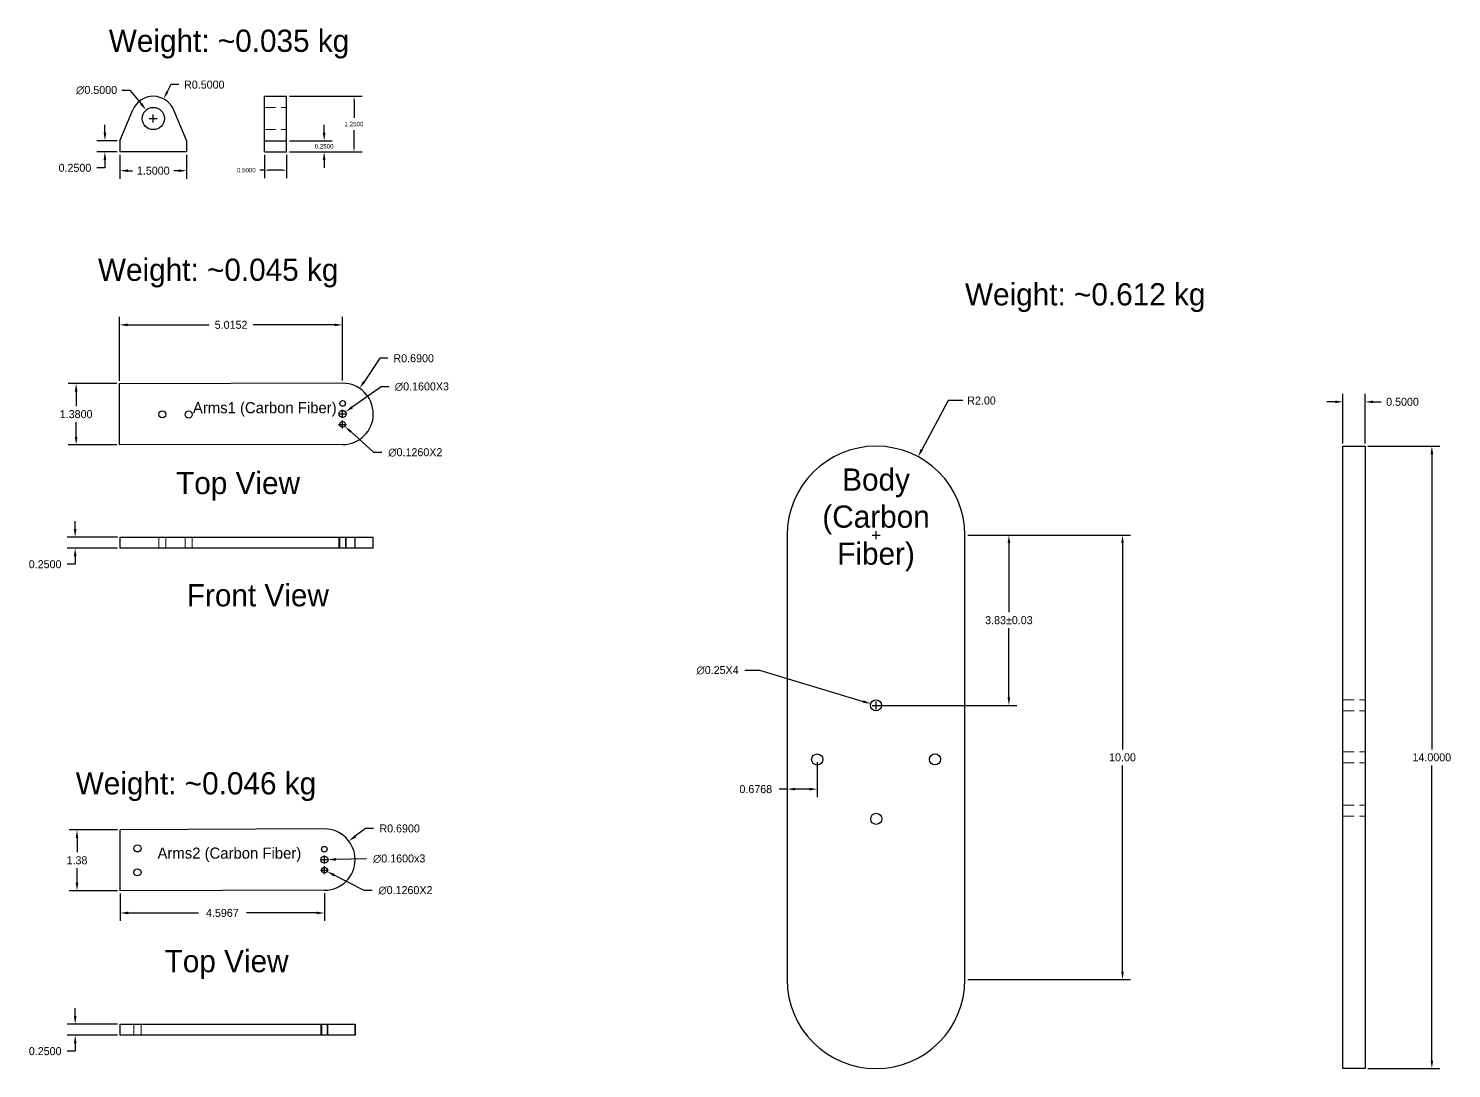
# Model space of a CAD drawing. Header units: inches. Extents: x 2.9 to 67.2, y 4.5 to 49.4.
# Drawn here: x 2.94 to 34.94, y 26 to 49.4 of the extents above; entities that cross this region are included whole.
import ezdxf

# ---------------------------------------------------------------- set-up
doc = ezdxf.new("R2010")
doc.units = ezdxf.units.IN
doc.header["$MEASUREMENT"] = 0
doc.linetypes.add('HIDDEN', pattern=[0.375, 0.25, -0.125])
doc.layers.add('Hidden Lines', color=4, linetype='HIDDEN', lineweight=0)
doc.dimstyles.get("Standard").update_dxf_attribs({"dimtxt": 0.18, "dimasz": 0.18, "dimexe": 0.18, "dimexo": 0.0625, "dimgap": 0.09, "dimtad": 0, "dimtih": 1, "dimtoh": 1, "dimdec": 4, "dimzin": 0, "dimdsep": 46, "dimtxsty": 'Standard', "dimcen": 0.09, "dimadec": 0, "dimazin": 0, "dimtfac": 1, "dimtdec": 4, "dimtofl": 0, "dimtmove": 0, "dimatfit": 3, "dimfxl": 1, "dimtolj": 1, "dimtzin": 0, "dimarcsym": 0})

# ---------------------------------------------------------------- blocks, each defined once
blk = doc.blocks.new('*D23')
at = {"color": 0, "lineweight": -2, "transparency": 16777216}
for p, q in [((23.622, 41.026), (23.03, 39.921)), ((23.952, 41.026), (23.622, 41.026)), ((22, 37.91), (22, 38.09)), ((21.91, 38), (22.09, 38))]:
    blk.add_line(p, q, dxfattribs=at)
at = {"color": 0, "transparency": 16777216}
blk.add_solid([(23.003, 39.936), (23.056, 39.907), (22.945, 39.763)], dxfattribs=at)
at = {"layer": 'Defpoints', "color": 0, "transparency": 16777216}
for p in [(22.945, 39.763), (22, 38)]:
    blk.add_point(p, dxfattribs=at)
at = {"color": 0, "transparency": 16777216, "insert": (24.372, 41.026), "char_height": 0.18, "attachment_point": 5}
blk.add_mtext('\\A1;R2.00', dxfattribs=at)
blk = doc.blocks.new('*D24')
at = {"color": 0, "lineweight": -2, "transparency": 16777216}
for p, q in [((24.063, 38), (27.723, 38)), ((27.543, 37.82), (27.543, 33.18)), ((27.543, 28.18), (27.543, 32.82)), ((24.063, 28), (27.723, 28))]:
    blk.add_line(p, q, dxfattribs=at)
at = {"color": 0, "transparency": 16777216}
for points in [[(27.513, 37.82), (27.573, 37.82), (27.543, 38)], [(27.513, 28.18), (27.573, 28.18), (27.543, 28)]]:
    blk.add_solid(points, dxfattribs=at)
at = {"layer": 'Defpoints', "color": 0, "transparency": 16777216}
for p in [(24, 38), (24, 28), (27.543, 28)]:
    blk.add_point(p, dxfattribs=at)
at = {"color": 0, "transparency": 16777216, "insert": (27.543, 33), "char_height": 0.18, "attachment_point": 5}
blk.add_mtext('\\A1;10.00', dxfattribs=at)
blk = doc.blocks.new('*D25')
at = {"color": 0, "lineweight": -2, "transparency": 16777216}
for p, q in [((19.05, 34.959), (19.38, 34.959)), ((19.38, 34.959), (21.708, 34.258)), ((22, 34.08), (22, 34.26)), ((21.91, 34.17), (22.09, 34.17))]:
    blk.add_line(p, q, dxfattribs=at)
at = {"color": 0, "transparency": 16777216}
blk.add_solid([(21.717, 34.287), (21.699, 34.229), (21.88, 34.206)], dxfattribs=at)
at = {"layer": 'Defpoints', "color": 0, "transparency": 16777216}
for p in [(21.88, 34.206), (22.12, 34.134)]:
    blk.add_point(p, dxfattribs=at)
at = {"color": 0, "transparency": 16777216, "insert": (18.435, 34.959), "char_height": 0.18, "attachment_point": 5}
blk.add_mtext('\\A1;∅0.25X4', dxfattribs=at)
blk = doc.blocks.new('*D26')
at = {"color": 0, "lineweight": -2, "transparency": 16777216}
for p, q in [((24.063, 38), (25.168, 38)), ((24.988, 37.82), (24.988, 36.265)), ((24.988, 34.35), (24.988, 35.905)), ((22.063, 34.17), (25.168, 34.17))]:
    blk.add_line(p, q, dxfattribs=at)
at = {"color": 0, "transparency": 16777216}
for points in [[(24.958, 37.82), (25.018, 37.82), (24.988, 38)], [(24.958, 34.35), (25.018, 34.35), (24.988, 34.17)]]:
    blk.add_solid(points, dxfattribs=at)
at = {"layer": 'Defpoints', "color": 0, "transparency": 16777216}
for p in [(24, 38), (24.988, 38), (22, 34.17)]:
    blk.add_point(p, dxfattribs=at)
at = {"color": 0, "transparency": 16777216, "insert": (24.988, 36.085), "char_height": 0.18, "attachment_point": 5}
blk.add_mtext('\\A1;3.83±0.03', dxfattribs=at)
blk = doc.blocks.new('*D27')
at = {"color": 0, "lineweight": -2, "transparency": 16777216}
for p, q in [((32.32, 40.998), (32.14, 40.998)), ((32.5, 40.062), (32.5, 41.178)), ((33, 40.062), (33, 41.178)), ((33.18, 40.998), (33.36, 40.998))]:
    blk.add_line(p, q, dxfattribs=at)
at = {"color": 0, "transparency": 16777216}
for points in [[(32.32, 41.028), (32.32, 40.968), (32.5, 40.998)], [(33.18, 41.028), (33.18, 40.968), (33, 40.998)]]:
    blk.add_solid(points, dxfattribs=at)
at = {"layer": 'Defpoints', "color": 0, "transparency": 16777216}
for p in [(33, 40.998), (32.5, 40), (33, 40)]:
    blk.add_point(p, dxfattribs=at)
at = {"color": 0, "transparency": 16777216, "insert": (33.84, 40.998), "char_height": 0.18, "attachment_point": 5}
blk.add_mtext('\\A1;0.5000', dxfattribs=at)
blk = doc.blocks.new('*D28')
at = {"color": 0, "lineweight": -2, "transparency": 16777216}
for p, q in [((33.0625, 40), (34.68, 40)), ((34.5, 39.82), (34.5, 33.18)), ((34.5, 26.18), (34.5, 32.82)), ((33.0625, 26), (34.68, 26))]:
    blk.add_line(p, q, dxfattribs=at)
at = {"color": 0, "transparency": 16777216}
for points in [[(34.47, 39.82), (34.53, 39.82), (34.5, 40)], [(34.47, 26.18), (34.53, 26.18), (34.5, 26)]]:
    blk.add_solid(points, dxfattribs=at)
at = {"layer": 'Defpoints', "color": 0, "transparency": 16777216}
for p in [(33, 40), (33, 26), (34.5, 26)]:
    blk.add_point(p, dxfattribs=at)
at = {"color": 0, "transparency": 16777216, "insert": (34.5, 33), "char_height": 0.18, "attachment_point": 5}
blk.add_mtext('\\A1;14.0000', dxfattribs=at)
blk = doc.blocks.new('*D31')
at = {"color": 0, "lineweight": -2, "transparency": 16777216}
for p, q in [((3.988, 27.18), (3.988, 27.36)), ((4.938, 27), (3.808, 27)), ((4.938, 26.75), (3.808, 26.75)), ((3.988, 26.57), (3.988, 26.39)), ((3.988, 26.39), (3.808, 26.39))]:
    blk.add_line(p, q, dxfattribs=at)
at = {"color": 0, "transparency": 16777216}
for points in [[(3.958, 27.18), (4.018, 27.18), (3.988, 27)], [(3.958, 26.57), (4.018, 26.57), (3.988, 26.75)]]:
    blk.add_solid(points, dxfattribs=at)
at = {"layer": 'Defpoints', "color": 0, "transparency": 16777216}
for p in [(5, 27), (3.988, 26.75), (5, 26.75)]:
    blk.add_point(p, dxfattribs=at)
at = {"color": 0, "transparency": 16777216, "insert": (3.313, 26.39), "char_height": 0.18, "attachment_point": 5}
blk.add_mtext('\\A1;0.2500', dxfattribs=at)
blk = doc.blocks.new('*D32')
at = {"color": 0, "lineweight": -2, "transparency": 16777216}
for p, q in [((4.924, 41.41), (3.829, 41.41)), ((4.009, 41.23), (4.009, 40.9)), ((4.009, 40.21), (4.009, 40.54)), ((4.924, 40.03), (3.829, 40.03))]:
    blk.add_line(p, q, dxfattribs=at)
at = {"color": 0, "transparency": 16777216}
for points in [[(3.979, 41.23), (4.039, 41.23), (4.009, 41.41)], [(3.979, 40.21), (4.039, 40.21), (4.009, 40.03)]]:
    blk.add_solid(points, dxfattribs=at)
at = {"layer": 'Defpoints', "color": 0, "transparency": 16777216}
for p in [(4.986, 41.41), (4.009, 40.03), (4.986, 40.03)]:
    blk.add_point(p, dxfattribs=at)
at = {"color": 0, "transparency": 16777216, "insert": (4.009, 40.72), "char_height": 0.18, "attachment_point": 5}
blk.add_mtext('\\A1;1.3800', dxfattribs=at)
blk = doc.blocks.new('*D42')
at = {"color": 0, "lineweight": -2, "transparency": 16777216}
for p, q in [((20, 32.891), (20, 32.105)), ((20.677, 32.891), (20.677, 32.105)), ((20, 32.285), (19.82, 32.285)), ((20.497, 32.285), (20.18, 32.285))]:
    blk.add_line(p, q, dxfattribs=at)
at = {"color": 0, "transparency": 16777216}
for points in [[(20.18, 32.315), (20.18, 32.255), (20, 32.285)], [(20.497, 32.315), (20.497, 32.255), (20.677, 32.285)]]:
    blk.add_solid(points, dxfattribs=at)
at = {"layer": 'Defpoints', "color": 0, "transparency": 16777216}
for p in [(20, 32.953), (20.677, 32.953), (20, 32.285)]:
    blk.add_point(p, dxfattribs=at)
at = {"color": 0, "transparency": 16777216, "insert": (19.295, 32.285), "char_height": 0.18, "attachment_point": 5}
blk.add_mtext('\\A1;0.6768', dxfattribs=at)
blk = doc.blocks.new('*D54')
at = {"color": 0, "lineweight": -2, "transparency": 16777216}
for p, q in [((4.986, 41.468), (4.986, 42.91)), ((10.001, 41.479), (10.001, 42.91)), ((5.166, 42.73), (6.999, 42.73)), ((9.821, 42.73), (7.989, 42.73))]:
    blk.add_line(p, q, dxfattribs=at)
at = {"color": 0, "transparency": 16777216}
for points in [[(5.166, 42.76), (5.166, 42.7), (4.986, 42.73)], [(9.821, 42.76), (9.821, 42.7), (10.001, 42.73)]]:
    blk.add_solid(points, dxfattribs=at)
at = {"layer": 'Defpoints', "color": 0, "transparency": 16777216}
for p in [(4.986, 42.73), (4.986, 41.406), (10.001, 41.416)]:
    blk.add_point(p, dxfattribs=at)
at = {"color": 0, "transparency": 16777216, "insert": (7.494, 42.73), "char_height": 0.18, "attachment_point": 5}
blk.add_mtext('\\A1;5.0152', dxfattribs=at)
blk = doc.blocks.new('*D55')
at = {"color": 0, "lineweight": -2, "transparency": 16777216}
for p, q in [((10.836, 41.977), (10.485, 41.45)), ((11.016, 41.977), (10.836, 41.977)), ((9.912, 40.726), (10.092, 40.726)), ((10.002, 40.636), (10.002, 40.816))]:
    blk.add_line(p, q, dxfattribs=at)
at = {"color": 0, "transparency": 16777216}
blk.add_solid([(10.46, 41.467), (10.51, 41.433), (10.385, 41.3)], dxfattribs=at)
at = {"layer": 'Defpoints', "color": 0, "transparency": 16777216}
for p in [(10.385, 41.3), (10.002, 40.726)]:
    blk.add_point(p, dxfattribs=at)
at = {"color": 0, "transparency": 16777216, "insert": (11.601, 41.977), "char_height": 0.18, "attachment_point": 5}
blk.add_mtext('\\A1;R0.6900', dxfattribs=at)
blk = doc.blocks.new('*D56')
at = {"color": 0, "lineweight": -2, "transparency": 16777216}
for p, q in [((10.871, 41.339), (10.215, 40.876)), ((11.051, 41.339), (10.871, 41.339)), ((9.912, 40.726), (10.092, 40.726)), ((10.002, 40.636), (10.002, 40.816))]:
    blk.add_line(p, q, dxfattribs=at)
at = {"color": 0, "transparency": 16777216}
blk.add_solid([(10.198, 40.9), (10.232, 40.851), (10.068, 40.772)], dxfattribs=at)
at = {"layer": 'Defpoints', "color": 0, "transparency": 16777216}
for p in [(9.937, 40.68), (10.068, 40.772)]:
    blk.add_point(p, dxfattribs=at)
at = {"color": 0, "transparency": 16777216, "insert": (11.786, 41.339), "char_height": 0.18, "attachment_point": 5}
blk.add_mtext('\\A1;∅0.1600X3', dxfattribs=at)
blk = doc.blocks.new('*D57')
at = {"color": 0, "lineweight": -2, "transparency": 16777216}
for p, q in [((9.913, 40.49), (10.093, 40.49)), ((10.003, 40.4), (10.003, 40.58)), ((10.708, 39.859), (10.184, 40.328)), ((10.888, 39.859), (10.708, 39.859))]:
    blk.add_line(p, q, dxfattribs=at)
at = {"color": 0, "transparency": 16777216}
blk.add_solid([(10.204, 40.35), (10.164, 40.306), (10.05, 40.448)], dxfattribs=at)
at = {"layer": 'Defpoints', "color": 0, "transparency": 16777216}
for p in [(9.956, 40.532), (10.05, 40.448)]:
    blk.add_point(p, dxfattribs=at)
at = {"color": 0, "transparency": 16777216, "insert": (11.638, 39.859), "char_height": 0.18, "attachment_point": 5}
blk.add_mtext('\\A1;∅0.1260X2', dxfattribs=at)
blk = doc.blocks.new('*D65')
at = {"color": 0, "lineweight": -2, "transparency": 16777216}
for p, q in [((5, 29.938), (5, 29.32)), ((9.597, 29.947), (9.597, 29.32)), ((5.18, 29.5), (6.758, 29.5)), ((9.417, 29.5), (7.838, 29.5))]:
    blk.add_line(p, q, dxfattribs=at)
at = {"color": 0, "transparency": 16777216}
for points in [[(5.18, 29.53), (5.18, 29.47), (5, 29.5)], [(9.417, 29.53), (9.417, 29.47), (9.597, 29.5)]]:
    blk.add_solid(points, dxfattribs=at)
at = {"layer": 'Defpoints', "color": 0, "transparency": 16777216}
for p in [(5, 30), (9.597, 30.009), (9.597, 29.5)]:
    blk.add_point(p, dxfattribs=at)
at = {"color": 0, "transparency": 16777216, "insert": (7.298, 29.5), "char_height": 0.18, "attachment_point": 5}
blk.add_mtext('\\A1;4.5967', dxfattribs=at)
blk = doc.blocks.new('*D66')
at = {"color": 0, "lineweight": -2, "transparency": 16777216}
for p, q in [((4.938, 31.367), (3.849, 31.367)), ((4.029, 31.187), (4.029, 30.864)), ((4.029, 30.18), (4.029, 30.504)), ((4.938, 30), (3.849, 30))]:
    blk.add_line(p, q, dxfattribs=at)
at = {"color": 0, "transparency": 16777216}
for points in [[(3.999, 31.187), (4.059, 31.187), (4.029, 31.367)], [(3.999, 30.18), (4.059, 30.18), (4.029, 30)]]:
    blk.add_solid(points, dxfattribs=at)
at = {"layer": 'Defpoints', "color": 0, "transparency": 16777216}
for p in [(5, 31.367), (4.029, 30), (5, 30)]:
    blk.add_point(p, dxfattribs=at)
at = {"color": 0, "transparency": 16777216, "insert": (4.029, 30.684), "char_height": 0.18, "width": 0.8118, "attachment_point": 5}
blk.add_mtext('\\A1;1.38', dxfattribs=at)
blk = doc.blocks.new('*D67')
at = {"color": 0, "lineweight": -2, "transparency": 16777216}
for p, q in [((10.52, 31.4), (10.287, 31.224)), ((10.7, 31.4), (10.52, 31.4)), ((9.593, 30.609), (9.593, 30.789)), ((9.503, 30.699), (9.683, 30.699))]:
    blk.add_line(p, q, dxfattribs=at)
at = {"color": 0, "transparency": 16777216}
blk.add_solid([(10.269, 31.248), (10.306, 31.2), (10.144, 31.115)], dxfattribs=at)
at = {"layer": 'Defpoints', "color": 0, "transparency": 16777216}
for p in [(10.144, 31.115), (9.593, 30.699)]:
    blk.add_point(p, dxfattribs=at)
at = {"color": 0, "transparency": 16777216, "insert": (11.285, 31.4), "char_height": 0.18, "attachment_point": 5}
blk.add_mtext('\\A1;R0.6900', dxfattribs=at)
blk = doc.blocks.new('*D68')
at = {"color": 0, "lineweight": -2, "transparency": 16777216}
for p, q in [((9.593, 30.609), (9.593, 30.789)), ((9.503, 30.699), (9.683, 30.699)), ((10.539, 30.72), (9.853, 30.705))]:
    blk.add_line(p, q, dxfattribs=at)
at = {"color": 0, "transparency": 16777216}
blk.add_solid([(9.853, 30.735), (9.854, 30.675), (9.673, 30.701)], dxfattribs=at)
at = {"layer": 'Defpoints', "color": 0, "transparency": 16777216}
for p in [(9.513, 30.698), (9.673, 30.701)]:
    blk.add_point(p, dxfattribs=at)
at = {"color": 0, "transparency": 16777216, "insert": (11.274, 30.72), "char_height": 0.18, "attachment_point": 5}
blk.add_mtext('\\A1;∅0.1600x3', dxfattribs=at)
blk = doc.blocks.new('*D69')
at = {"color": 0, "lineweight": -2, "transparency": 16777216}
for p, q in [((9.504, 30.463), (9.684, 30.463)), ((9.594, 30.373), (9.594, 30.553)), ((10.485, 30.008), (9.811, 30.353)), ((10.665, 30.008), (10.485, 30.008))]:
    blk.add_line(p, q, dxfattribs=at)
at = {"color": 0, "transparency": 16777216}
blk.add_solid([(9.824, 30.379), (9.797, 30.326), (9.651, 30.435)], dxfattribs=at)
at = {"layer": 'Defpoints', "color": 0, "transparency": 16777216}
for p in [(9.538, 30.492), (9.651, 30.435)]:
    blk.add_point(p, dxfattribs=at)
at = {"color": 0, "transparency": 16777216, "insert": (11.415, 30.008), "char_height": 0.18, "attachment_point": 5}
blk.add_mtext('\\A1;∅0.1260X2', dxfattribs=at)
blk = doc.blocks.new('*D70')
at = {"color": 0, "lineweight": -2, "transparency": 16777216}
for p, q in [((3.987, 38.134), (3.987, 38.314)), ((4.936, 37.954), (3.807, 37.954)), ((4.936, 37.704), (3.807, 37.704)), ((3.987, 37.524), (3.987, 37.344)), ((3.987, 37.344), (3.807, 37.344))]:
    blk.add_line(p, q, dxfattribs=at)
at = {"color": 0, "transparency": 16777216}
for points in [[(3.957, 38.134), (4.017, 38.134), (3.987, 37.954)], [(3.957, 37.524), (4.017, 37.524), (3.987, 37.704)]]:
    blk.add_solid(points, dxfattribs=at)
at = {"layer": 'Defpoints', "color": 0, "transparency": 16777216}
for p in [(4.999, 37.954), (3.987, 37.704), (4.999, 37.704)]:
    blk.add_point(p, dxfattribs=at)
at = {"color": 0, "transparency": 16777216, "insert": (3.312, 37.344), "char_height": 0.18, "attachment_point": 5}
blk.add_mtext('\\A1;0.2500', dxfattribs=at)
blk = doc.blocks.new('*D71')
at = {"color": 0, "lineweight": -2, "transparency": 16777216}
for p, q in [((6.142, 48.133), (6.059, 47.973)), ((6.322, 48.133), (6.142, 48.133)), ((5.654, 47.371), (5.834, 47.371)), ((5.744, 47.281), (5.744, 47.461))]:
    blk.add_line(p, q, dxfattribs=at)
at = {"color": 0, "transparency": 16777216}
blk.add_solid([(6.032, 47.987), (6.085, 47.959), (5.975, 47.814)], dxfattribs=at)
at = {"layer": 'Defpoints', "color": 0, "transparency": 16777216}
for p in [(5.975, 47.814), (5.744, 47.371)]:
    blk.add_point(p, dxfattribs=at)
at = {"color": 0, "transparency": 16777216, "insert": (6.892, 48.133), "char_height": 0.18, "attachment_point": 5}
blk.add_mtext('\\A1;R0.5000', dxfattribs=at)
blk = doc.blocks.new('*D72')
at = {"color": 0, "lineweight": -2, "transparency": 16777216}
for p, q in [((5.04, 48.008), (5.22, 48.008)), ((5.22, 48.008), (5.471, 47.703)), ((5.654, 47.371), (5.834, 47.371)), ((5.744, 47.281), (5.744, 47.461))]:
    blk.add_line(p, q, dxfattribs=at)
at = {"color": 0, "transparency": 16777216}
blk.add_solid([(5.494, 47.722), (5.447, 47.684), (5.585, 47.564)], dxfattribs=at)
at = {"layer": 'Defpoints', "color": 0, "transparency": 16777216}
for p in [(5.585, 47.564), (5.902, 47.178)]:
    blk.add_point(p, dxfattribs=at)
at = {"color": 0, "transparency": 16777216, "insert": (4.47, 48.008), "char_height": 0.18, "attachment_point": 5}
blk.add_mtext('\\A1;∅0.5000', dxfattribs=at)
blk = doc.blocks.new('*D74')
at = {"color": 0, "lineweight": -2, "transparency": 16777216}
for p, q in [((8.806, 47.871), (10.439, 47.871)), ((10.259, 47.771), (10.259, 47.386)), ((10.259, 46.721), (10.259, 47.106)), ((8.806, 46.621), (10.439, 46.621))]:
    blk.add_line(p, q, dxfattribs=at)
at = {"color": 0, "transparency": 16777216}
for points in [[(10.243, 47.771), (10.276, 47.771), (10.259, 47.871)], [(10.243, 46.721), (10.276, 46.721), (10.259, 46.621)]]:
    blk.add_solid(points, dxfattribs=at)
at = {"layer": 'Defpoints', "color": 0, "transparency": 16777216}
for p in [(8.744, 47.871), (8.744, 46.621), (10.259, 46.621)]:
    blk.add_point(p, dxfattribs=at)
at = {"color": 0, "transparency": 16777216, "insert": (10.259, 47.246), "char_height": 0.1, "attachment_point": 5}
blk.add_mtext('\\A1;1.2500', dxfattribs=at)
blk = doc.blocks.new('*D75')
at = {"color": 0, "lineweight": -2, "transparency": 16777216}
for p, q in [((9.587, 47.051), (9.587, 47.231)), ((8.806, 46.871), (9.767, 46.871)), ((8.806, 46.621), (9.767, 46.621)), ((9.587, 46.441), (9.587, 46.261))]:
    blk.add_line(p, q, dxfattribs=at)
at = {"color": 0, "transparency": 16777216}
for points in [[(9.557, 47.051), (9.617, 47.051), (9.587, 46.871)], [(9.557, 46.441), (9.617, 46.441), (9.587, 46.621)]]:
    blk.add_solid(points, dxfattribs=at)
at = {"layer": 'Defpoints', "color": 0, "transparency": 16777216}
for p in [(8.744, 46.871), (8.744, 46.621), (9.587, 46.621)]:
    blk.add_point(p, dxfattribs=at)
at = {"color": 0, "transparency": 16777216, "insert": (9.587, 46.746), "char_height": 0.18, "attachment_point": 5}
blk.add_mtext('\\A1;{\\H0.55556x;0.2500}', dxfattribs=at)
blk = doc.blocks.new('*D76')
at = {"color": 0, "lineweight": -2, "transparency": 16777216}
for p, q in [((8.244, 46.558), (8.244, 46.029)), ((8.744, 46.558), (8.744, 46.029)), ((8.244, 46.209), (8.144, 46.209)), ((8.644, 46.209), (8.344, 46.209))]:
    blk.add_line(p, q, dxfattribs=at)
at = {"color": 0, "transparency": 16777216}
for points in [[(8.344, 46.226), (8.344, 46.193), (8.244, 46.209)], [(8.644, 46.226), (8.644, 46.193), (8.744, 46.209)]]:
    blk.add_solid(points, dxfattribs=at)
at = {"layer": 'Defpoints', "color": 0, "transparency": 16777216}
for p in [(8.244, 46.621), (8.744, 46.621), (8.744, 46.209)]:
    blk.add_point(p, dxfattribs=at)
at = {"color": 0, "transparency": 16777216, "insert": (7.837, 46.209), "char_height": 0.1, "attachment_point": 5}
blk.add_mtext('\\A1;0.5000', dxfattribs=at)
blk = doc.blocks.new('*D81')
at = {"color": 0, "lineweight": -2, "transparency": 16777216}
for p, q in [((4.994, 46.558), (4.994, 46.017)), ((6.494, 46.558), (6.494, 46.017)), ((5.174, 46.197), (5.279, 46.197)), ((6.314, 46.197), (6.209, 46.197))]:
    blk.add_line(p, q, dxfattribs=at)
at = {"color": 0, "transparency": 16777216}
for points in [[(5.174, 46.227), (5.174, 46.167), (4.994, 46.197)], [(6.314, 46.227), (6.314, 46.167), (6.494, 46.197)]]:
    blk.add_solid(points, dxfattribs=at)
at = {"layer": 'Defpoints', "color": 0, "transparency": 16777216}
for p in [(4.994, 46.621), (6.494, 46.621), (6.494, 46.197)]:
    blk.add_point(p, dxfattribs=at)
at = {"color": 0, "transparency": 16777216, "insert": (5.744, 46.197), "char_height": 0.18, "attachment_point": 5}
blk.add_mtext('\\A1;1.5000', dxfattribs=at)
blk = doc.blocks.new('*D82')
at = {"color": 0, "lineweight": -2, "transparency": 16777216}
for p, q in [((4.657, 47.051), (4.657, 47.231)), ((4.931, 46.871), (4.477, 46.871)), ((4.931, 46.621), (4.477, 46.621)), ((4.657, 46.441), (4.657, 46.261)), ((4.657, 46.261), (4.477, 46.261))]:
    blk.add_line(p, q, dxfattribs=at)
at = {"color": 0, "transparency": 16777216}
for points in [[(4.627, 47.051), (4.687, 47.051), (4.657, 46.871)], [(4.627, 46.441), (4.687, 46.441), (4.657, 46.621)]]:
    blk.add_solid(points, dxfattribs=at)
at = {"layer": 'Defpoints', "color": 0, "transparency": 16777216}
for p in [(4.994, 46.871), (4.657, 46.621), (4.994, 46.621)]:
    blk.add_point(p, dxfattribs=at)
at = {"color": 0, "transparency": 16777216, "insert": (3.982, 46.261), "char_height": 0.18, "attachment_point": 5}
blk.add_mtext('\\A1;0.2500', dxfattribs=at)

msp = doc.modelspace()

# ---------------------------------------------------------------- linework, layer by layer
for p, q in [((8.24356, 46.62085), (8.24356, 47.87084)), ((8.24356, 47.87084), (8.74356, 47.87084)), ((8.74356, 46.62085), (8.74356, 47.87084)), ((4.99356, 46.87085), (5.28203, 47.56316)), ((6.20258, 47.56911), (6.49356, 46.87085)), ((4.99356, 46.87085), (4.99356, 46.62085)), ((6.49356, 46.87085), (6.49356, 46.62085)), ((8.24356, 46.87085), (8.74356, 46.87085)), ((6.49356, 46.62085), (4.99356, 46.62085)), ((8.24356, 46.62085), (8.74356, 46.62085)), ((10.00147, 41.41613), (4.9863, 41.40555)), ((4.9863, 40.02975), (4.9863, 41.40975)), ((4.9863, 40.02975), (4.9863, 41.40555)), ((10.00323, 40.03613), (4.9863, 40.02975)), ((32.5, 26), (32.5, 40)), ((32.5, 40), (33, 40)), ((33, 40), (33, 26)), ((4.99872, 37.95375), (10.69107, 37.95375)), ((4.99872, 37.70375), (4.99872, 37.95375)), ((10.28333, 37.70375), (10.28333, 37.95375)), ((10.69107, 37.70375), (10.69107, 37.95375)), ((10.69107, 37.70375), (4.99872, 37.70375)), ((9.58998, 31.38931), (5, 31.36704)), ((5, 30), (5, 31.36704)), ((9.59668, 30.00933), (5, 30)), ((5, 27), (10.28333, 27)), ((5, 26.75), (5, 27)), ((10.28333, 26.75), (10.28333, 27)), ((10.28333, 27), (10.28333, 26.75)), ((10.28333, 26.75), (5, 26.75)), ((33, 26), (32.5, 26))]:
    msp.add_line(p, q)
msp.add_lwpolyline([(20, 38), (20, 28, 1), (24, 28), (24, 38, 1)], format="xyb", close=True)
for centre, radius in [((5.74356, 47.37085), 0.25), ((10.00205, 40.96213), 0.063), ((5.94844, 40.71602), 0.08), ((6.53991, 40.71275), 0.08), ((10.00235, 40.72613), 0.08), ((10.00265, 40.49013), 0.063), ((22, 34.17), 0.125), ((20.67683, 32.95317), 0.125), ((23.32683, 32.95345), 0.125), ((22.00419, 31.61707), 0.125), ((5.38955, 30.95177), 0.08), ((9.59333, 30.69932), 0.08), ((9.59219, 30.93531), 0.063), ((5.38838, 30.41325), 0.08), ((9.59448, 30.46332), 0.063)]:
    msp.add_circle(centre, radius)
for centre, radius, start, end in [((5.74356, 47.37085), 0.5, 21.886122, 157.380135), ((10.00235, 40.72613), 0.69, 270.072917, 90.072917), ((9.59333, 30.69932), 0.69, 270.277979, 90.277979)]:
    msp.add_arc(centre, radius, start, end)
at = {"layer": 'Hidden Lines'}
for p, q in [((8.24356, 47.62085), (8.74356, 47.62085)), ((8.24356, 47.12085), (8.74356, 47.12085)), ((5.86717, 37.70375), (5.86717, 37.95375)), ((6.02717, 37.95375), (6.02717, 37.70375)), ((6.45863, 37.95375), (6.45863, 37.70375)), ((6.61863, 37.95375), (6.61863, 37.70375)), ((9.92107, 37.95375), (9.92107, 37.70375)), ((9.93837, 37.95375), (9.93837, 37.70375)), ((10.06437, 37.95375), (10.06437, 37.70375)), ((10.08107, 37.95375), (10.08107, 37.70375)), ((32.5, 34.295), (33, 34.295)), ((32.5, 34.045), (33, 34.045)), ((32.5, 33.125), (33, 33.125)), ((32.5, 32.875), (33, 32.875)), ((32.5, 31.925), (33, 31.925)), ((32.5, 31.675), (33, 31.675)), ((5.30838, 26.75), (5.30838, 27)), ((5.46838, 27), (5.46838, 26.75)), ((9.51333, 26.75), (9.51333, 27)), ((9.53148, 27), (9.53148, 26.75)), ((9.65748, 27), (9.65748, 26.75)), ((9.67333, 27), (9.67333, 26.75))]:
    msp.add_line(p, q, dxfattribs=at)

# ---------------------------------------------------------------- texts
for s, p in [('Weight: ~0.035 kg', (4.74356, 48.87085)), ('Weight: ~0.045 kg', (4.5, 43.71975)), ('Weight: ~0.612 kg', (24, 43.16667)), ('Top View', (6.25804, 38.92227)), ('Front View', (6.49872, 36.39725)), ('Weight: ~0.046 kg', (4, 32.16667)), ('Top View', (6, 28.16667))]:
    msp.add_text(s, height=0.5).set_placement(p)
at = {"attachment_point": 1}
for s, width, gutter_width, heights, insert, char_height in [('\\pxqc;Arms1 (Carbon Fiber)', 3.8454688, 1.25, [0.67402], (6.32948, 40.99138), 0.25), ('\\pxqc;Body (Carbon\\PFiber)', 3, 2.5, [0], (20.5, 39.5), 0.5), ('\\pxqc;Arms2 (Carbon Fiber)', 3.8454688, 1.25, [0.67402], (5.53319, 30.97134), 0.25)]:
    msp.add_mtext_dynamic_manual_height_columns(s, width=width, gutter_width=gutter_width, heights=heights, dxfattribs=dict(at, insert=insert, char_height=char_height))

# ---------------------------------------------------------------- dimensions: what is measured, and where the dimension line sits
dim = msp.add_diameter_dim_2p(p1=(5.90223, 47.17766), p2=(5.5849, 47.56405), dimstyle='Standard')
dim.commit()
dim.dimension.update_dxf_attribs({"geometry": '*D72', "text_midpoint": (4.47, 48.00834), "dimtype": 163})
dim = msp.add_radius_dim(center=(5.74356, 47.37085), mpoint=(5.97538, 47.81387), dimstyle='Standard')
dim.commit()
dim.dimension.update_dxf_attribs({"geometry": '*D71', "text_midpoint": (6.89228, 48.13284)})
for base, p1, p2, override, picture, middle in [((10.25926, 46.62085), (8.74356, 47.87084), (8.74356, 46.62085), {"dimtxt": 0.1, "dimasz": 0.1}, '*D74', (10.25926, 47.24585)), ((24.98816, 38), (22, 34.17), (24, 38), {"dimgap": 0.09, "dimdec": 2, "dimtol": 1, "dimlim": 0, "dimtp": 0.03, "dimtm": 0.03, "dimtdec": 2}, '*D26', (24.98816, 36.085)), ((27.54332, 28), (24, 38), (24, 28), {"dimdec": 2}, '*D24', (27.54332, 33))]:
    dim = msp.add_linear_dim(base=base, p1=p1, p2=p2, angle=90, dimstyle='Standard', override=override)
    dim.commit()
    dim.dimension.update_dxf_attribs({"geometry": picture, "text_midpoint": middle})
for base, p1, p2, picture, middle in [((4.65655, 46.62085), (4.99356, 46.87085), (4.99356, 46.62085), '*D82', (3.98155, 46.26085)), ((4.00925, 40.02975), (4.9863, 41.40975), (4.9863, 40.02975), '*D32', (4.00925, 40.71975)), ((34.5, 26), (33, 40), (33, 26), '*D28', (34.5, 33)), ((3.98689, 37.70375), (4.99872, 37.95375), (4.99872, 37.70375), '*D70', (3.31189, 37.34375)), ((3.98816, 26.75), (5, 27), (5, 26.75), '*D31', (3.31316, 26.39))]:
    dim = msp.add_linear_dim(base=base, p1=p1, p2=p2, angle=90, dimstyle='Standard')
    dim.commit()
    dim.dimension.update_dxf_attribs({"geometry": picture, "text_midpoint": middle})
dim = msp.add_linear_dim(base=(9.58697, 46.62085), p1=(8.74356, 46.87085), p2=(8.74356, 46.62085), angle=90, text='{\\H0.55556x;<>}', dimstyle='Standard')
dim.commit()
dim.dimension.update_dxf_attribs({"geometry": '*D75', "text_midpoint": (9.58697, 46.74585), "dimtype": 160})
for base, p1, p2, picture, middle in [((6.49356, 46.19667), (4.99356, 46.62085), (6.49356, 46.62085), '*D81', (5.74356, 46.19667)), ((4.9863, 42.73006), (10.00147, 41.41613), (4.9863, 41.40555), '*D54', (7.49389, 42.73006)), ((33, 40.99795), (32.5, 40), (33, 40), '*D27', (33.84, 40.99795)), ((20, 32.28521), (20.67683, 32.95317), (20, 32.95317), '*D42', (19.295, 32.28521)), ((9.59668, 29.5), (5, 30), (9.59668, 30.00933), '*D65', (7.29834, 29.5))]:
    dim = msp.add_linear_dim(base=base, p1=p1, p2=p2, dimstyle='Standard')
    dim.commit()
    dim.dimension.update_dxf_attribs({"geometry": picture, "text_midpoint": middle})
dim = msp.add_linear_dim(base=(8.74356, 46.20919), p1=(8.24356, 46.62085), p2=(8.74356, 46.62085), dimstyle='Standard', override={"dimtxt": 0.1, "dimasz": 0.1})
dim.commit()
dim.dimension.update_dxf_attribs({"geometry": '*D76', "text_midpoint": (7.8369, 46.20919), "dimtype": 160})
for center, mpoint, picture, middle in [((10.00235, 40.72613), (10.38497, 41.30033), '*D55', (11.60073, 41.97679)), ((9.59333, 30.69932), (10.14384, 31.1153), '*D67', (11.28546, 31.39989))]:
    dim = msp.add_radius_dim(center=center, mpoint=mpoint, dimstyle='Standard')
    dim.commit()
    dim.dimension.update_dxf_attribs({"geometry": picture, "text_midpoint": middle, "dimtype": 164})
for p1, p2, text, picture, middle in [((9.93697, 40.68003), (10.06773, 40.77223), '<>X3', '*D56', (11.78611, 41.33869)), ((9.9557, 40.53214), (10.0496, 40.44812), '<>X2', '*D57', (11.63842, 39.85856)), ((9.51335, 30.69759), (9.67331, 30.70104), '<>x3', '*D68', (10.53886, 30.71971)), ((9.53839, 30.49202), (9.65056, 30.43463), '<>X2', '*D69', (11.41458, 30.00791))]:
    dim = msp.add_diameter_dim_2p(p1=p1, p2=p2, text=text, dimstyle='Standard')
    dim.commit()
    dim.dimension.update_dxf_attribs({"geometry": picture, "text_midpoint": middle, "dimtype": 163})
dim = msp.add_radius_dim(center=(22, 38), mpoint=(22.94481, 39.76276), dimstyle='Standard', override={"dimdec": 2})
dim.commit()
dim.dimension.update_dxf_attribs({"geometry": '*D23', "text_midpoint": (24.37162, 41.02551), "dimtype": 164})
dim = msp.add_diameter_dim_2p(p1=(22.11968, 34.13393), p2=(21.88032, 34.20607), text='<>X4', dimstyle='Standard', override={"dimdec": 2})
dim.commit()
dim.dimension.update_dxf_attribs({"geometry": '*D25', "text_midpoint": (18.43541, 34.95938), "dimtype": 163})
dim = msp.add_linear_dim(base=(4.02928, 30), p1=(5, 31.36704), p2=(5, 30), angle=90, text='1.38', dimstyle='Standard')
dim.commit()
dim.dimension.update_dxf_attribs({"geometry": '*D66', "text_midpoint": (4.02928, 30.68352)})

doc.saveas('drawing.dxf')
